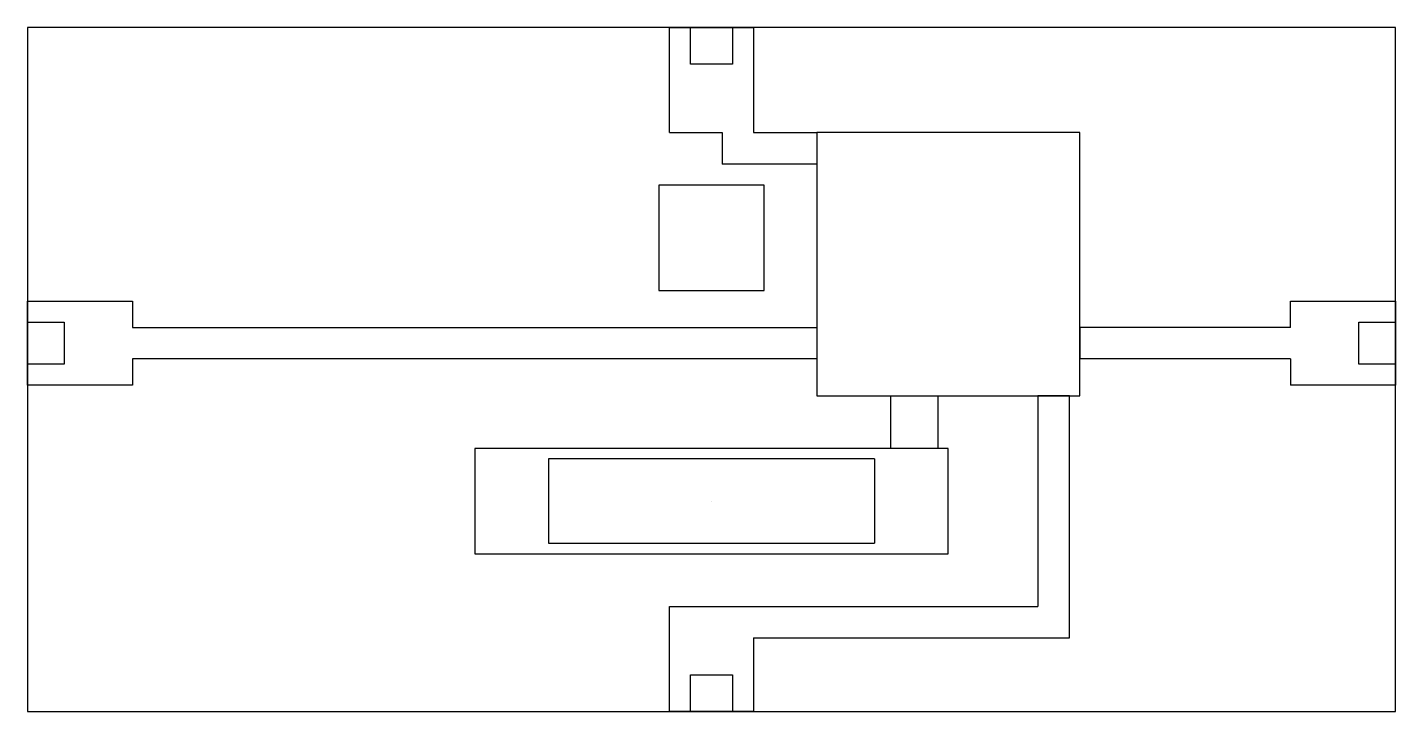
# Model space of a CAD drawing. Header units: millimetres. Extents: x -130 to 130, y -40 to 90.
import ezdxf

# ---------------------------------------------------------------- set-up
doc = ezdxf.new("R2010")
doc.units = ezdxf.units.MM
for name, color, linetype, lineweight, true_color in [('-2', 7, 'Continuous', 25, 0x000000), ('-5', 7, 'Continuous', 25, 0x000000), ('-8', 7, 'Continuous', 25, 0x000000), ('-inf', 7, 'Continuous', 25, 0x000000)]:
    doc.layers.add(name, color=color, linetype=linetype, lineweight=lineweight, true_color=true_color)

msp = doc.modelspace()

# ---------------------------------------------------------------- linework, layer by layer
at = {"layer": '-2'}
for p, q in [((-8, 90), (8, 90)), ((-8, 70), (-8, 90)), ((8, 90), (8, 70)), ((-8, 70), (2, 70)), ((2, 70), (2, 64)), ((8, 70), (20, 70)), ((20, 70), (20, 64)), ((20, 64), (2, 64)), ((-130, 22), (-130, 38)), ((-130, 38), (-110, 38)), ((-110, 38), (-110, 38)), ((-110, 38), (-110, 33)), ((110, 38), (130, 38)), ((110, 33), (110, 38)), ((130, 38), (130, 22)), ((-110, 33), (-110, 33)), ((-110, 33), (20, 33)), ((20, 33), (20, 27)), ((70, 33), (70, 27)), ((110, 33), (70, 33)), ((-110, 27), (-110, 22)), ((20, 27), (-110, 27)), ((110, 27), (70, 27)), ((110, 27), (110, 27)), ((110, 27), (110, 22)), ((-110, 22), (-130, 22)), ((130, 22), (110, 22)), ((34, 20), (34, 10)), ((34, 20), (43, 20)), ((43, 20), (43, 10)), ((62, 20), (68, 20)), ((68, 20), (62, 20)), ((62, 20), (62, -20)), ((68, -26), (68, 20)), ((43, 10), (34, 10)), ((43, 10), (43, 10)), ((-8, -40), (-8, -20)), ((-8, -20), (62, -20)), ((8, -26), (68, -26)), ((8, -26), (8, -40)), ((8, -40), (-8, -40))]:
    msp.add_line(p, q, dxfattribs=at)
at = {"layer": '-5'}
for p, q in [((-4, 90), (4, 90)), ((-4, 83), (-4, 90)), ((4, 90), (4, 83)), ((4, 83), (-4, 83)), ((-130, 26), (-130, 34)), ((-130, 34), (-123, 34)), ((-123, 34), (-123, 26)), ((123, 26), (123, 34)), ((123, 34), (130, 34)), ((130, 34), (130, 26)), ((-123, 26), (-130, 26)), ((130, 26), (123, 26)), ((-4, -40), (-4, -33)), ((-4, -33), (4, -33)), ((4, -33), (4, -40)), ((4, -40), (-4, -40))]:
    msp.add_line(p, q, dxfattribs=at)
at = {"layer": '-8'}
for p, q in [((70, 70), (20, 70)), ((20, 70), (20, 20)), ((70, 20), (70, 70)), ((-10, 60), (-10, 40)), ((10, 60), (-10, 60)), ((10, 40), (10, 60)), ((-10, 40), (10, 40)), ((20, 20), (70, 20)), ((-45, 10), (-45, -10)), ((45, 10), (-45, 10)), ((45, -10), (45, 10)), ((-45, -10), (45, -10))]:
    msp.add_line(p, q, dxfattribs=at)
at = {"layer": '-inf'}
for p, q in [((130, 90), (-130, 90)), ((-130, 90), (-130, -40)), ((130, -40), (130, 90)), ((31, 8), (-31, 8)), ((-31, 8), (-31, -8)), ((31, 8), (31, -8)), ((0, 0), (0, 0)), ((-31, -8), (31, -8)), ((-130, -40), (130, -40))]:
    msp.add_line(p, q, dxfattribs=at)

doc.saveas('drawing.dxf')
